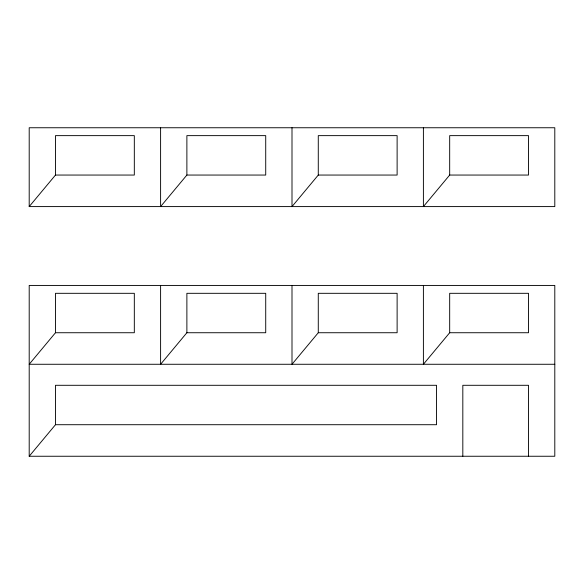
<?xml version="1.0" encoding="UTF-8"?>
<svg xmlns="http://www.w3.org/2000/svg" width="584" height="584" viewBox="0 0 584 584"><rect width="100%" height="100%" fill="white"/><g stroke="black" fill="none" stroke-linecap="round" stroke-linejoin="round"><path stroke-width="0.88" d="M29.2 206.59L29.2 127.75L554.8 127.75L554.8 206.59L29.2 206.59L55.48 175.054L55.48 135.634L134.32 135.634L134.32 175.054L55.48 175.054M55.48 332.734L134.32 332.734L134.32 293.314L55.48 293.314L55.48 332.734L29.2 364.27L554.8 364.27M186.88 175.054L265.72 175.054L265.72 135.634L186.88 135.634L186.88 175.054L160.6 206.59L160.6 127.75M29.2 456.25L29.2 285.43L554.8 285.43L554.8 456.25L29.2 456.25L55.48 424.714L55.48 385.294L436.54 385.294L436.54 424.714L55.48 424.714M186.88 332.734L265.72 332.734L265.72 293.314L186.88 293.314L186.88 332.734L160.6 364.27L160.6 285.43M318.28 175.054L397.12 175.054L397.12 135.634L318.28 135.634L318.28 175.054L292 206.59L292 127.75M318.28 332.734L397.12 332.734L397.12 293.314L318.28 293.314L318.28 332.734L292 364.27L292 285.43M449.68 175.054L528.52 175.054L528.52 135.634L449.68 135.634L449.68 175.054L423.4 206.59L423.4 127.75M449.68 332.734L528.52 332.734L528.52 293.314L449.68 293.314L449.68 332.734L423.4 364.27L423.4 285.43M528.52 456.25L528.52 385.294L462.82 385.294L462.82 456.25"/></g></svg>
